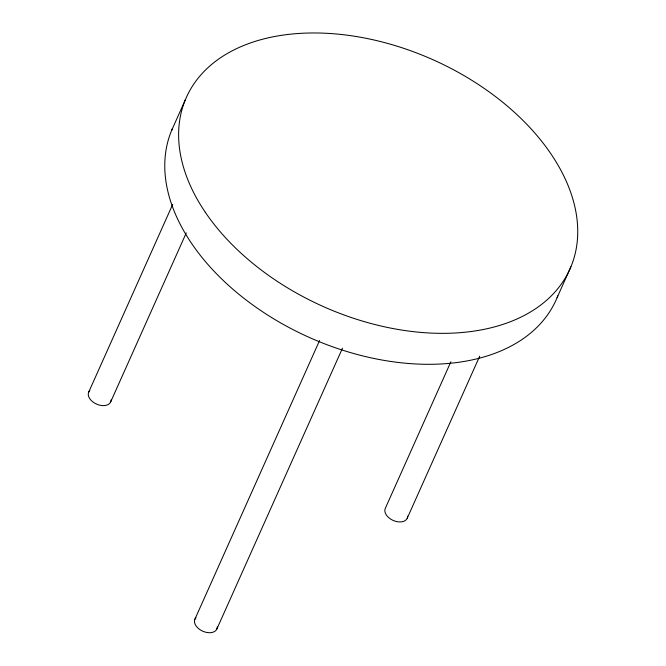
<?xml version="1.0" encoding="UTF-8"?>
<svg xmlns="http://www.w3.org/2000/svg" width="666" height="666" viewBox="0 0 666 666"><rect width="100%" height="100%" fill="white"/><g stroke="black" fill="none" stroke-linecap="round" stroke-linejoin="round"><path stroke-width="1" d="M171.612 130.478L185.456 99.534M88.653 392.257L172.702 204.362M110.706 401.823L186.264 232.909M194.847 619.338L319.572 340.526M216.9 628.912L342.474 348.201M450.882 361.755L385.214 508.558A12.021 7.726 24.1 0 0 394.747 521.045A12.021 7.726 24.1 0 0 407.659 516.117M407.267 518.123L479.711 356.168M557.059 297.735L570.904 266.783M557.808 295.879A210.106 135.048 24.1 0 1 312.545 338.869A210.106 135.048 24.1 0 1 172.402 128.638M217.291 626.897A12.021 7.726 24.1 0 1 202.914 631.268A12.021 7.726 24.1 0 1 195.995 617.657M111.097 399.816A12.021 7.726 24.1 0 1 96.712 404.179A12.021 7.726 24.1 0 1 89.793 390.567M205.286 212.246A210.106 135.048 24.1 0 0 550.932 296.228A210.106 135.048 24.1 0 0 378.321 41.009A210.106 135.048 24.1 0 0 205.286 212.246"/></g></svg>
